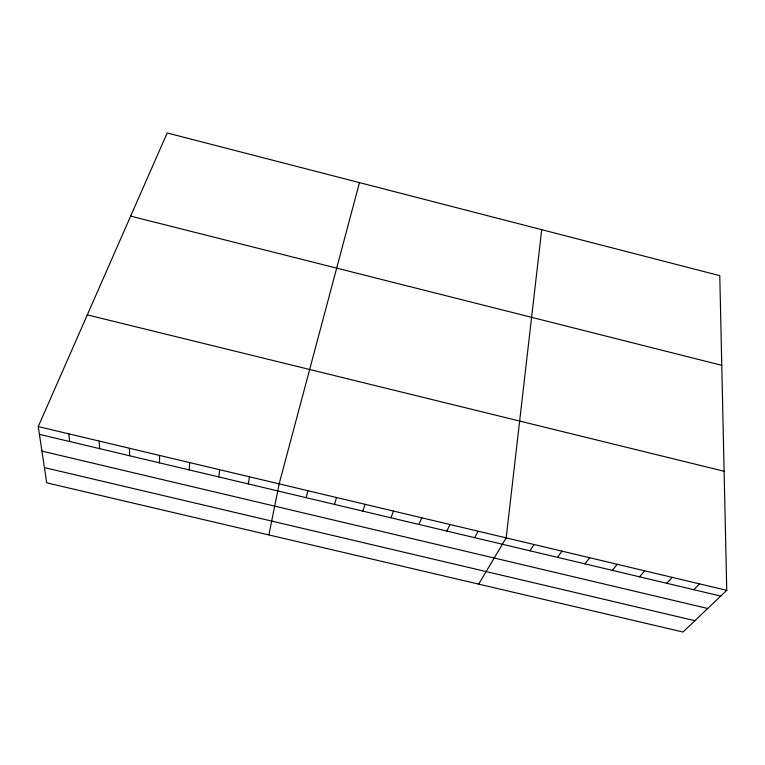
<?xml version="1.0" encoding="UTF-8"?>
<svg xmlns="http://www.w3.org/2000/svg" width="765" height="765" viewBox="0 0 765 765"><rect width="100%" height="100%" fill="white"/><g stroke="black" fill="none" stroke-linecap="round" stroke-linejoin="round"><path stroke-width="1.15" d="M159.474 462.854L159.617 455.443M189.204 469.911L189.672 462.596M218.828 476.939L219.612 469.71M541.706 229.682L506.172 537.872L478.689 584.125M248.338 483.949L249.438 476.805M268.869 534.926L279.158 483.872L359.474 182.625M306.172 497.671L307.893 490.709M334.506 504.403L336.533 497.518M362.734 511.106L365.058 504.307M390.858 517.781L393.487 511.068M38.25 426.574L167.181 132.967L719.779 275.658L726.75 590.341L683.011 632.033L46.703 482.83L38.25 426.574L726.75 590.341M418.885 524.436L421.811 517.809M446.817 531.063L450.03 524.522M474.644 537.671L478.154 531.206M530.011 550.81L534.085 544.508M557.542 557.35L561.902 551.125M584.976 563.862L589.624 557.723M612.316 570.355L617.24 564.293M639.559 576.82L644.771 570.843M666.707 583.265L672.196 577.365M693.769 589.681L699.516 583.858M41.941 451.12L707.711 608.491M44.408 467.587L694.897 620.702M39.417 434.348L720.726 596.088M87.296 314.884L724.111 471.269M130.662 216.122L721.768 365.326M68.764 433.832L69.596 441.52M99.163 441.061L99.67 448.653M129.448 448.271L129.629 455.768"/></g></svg>
